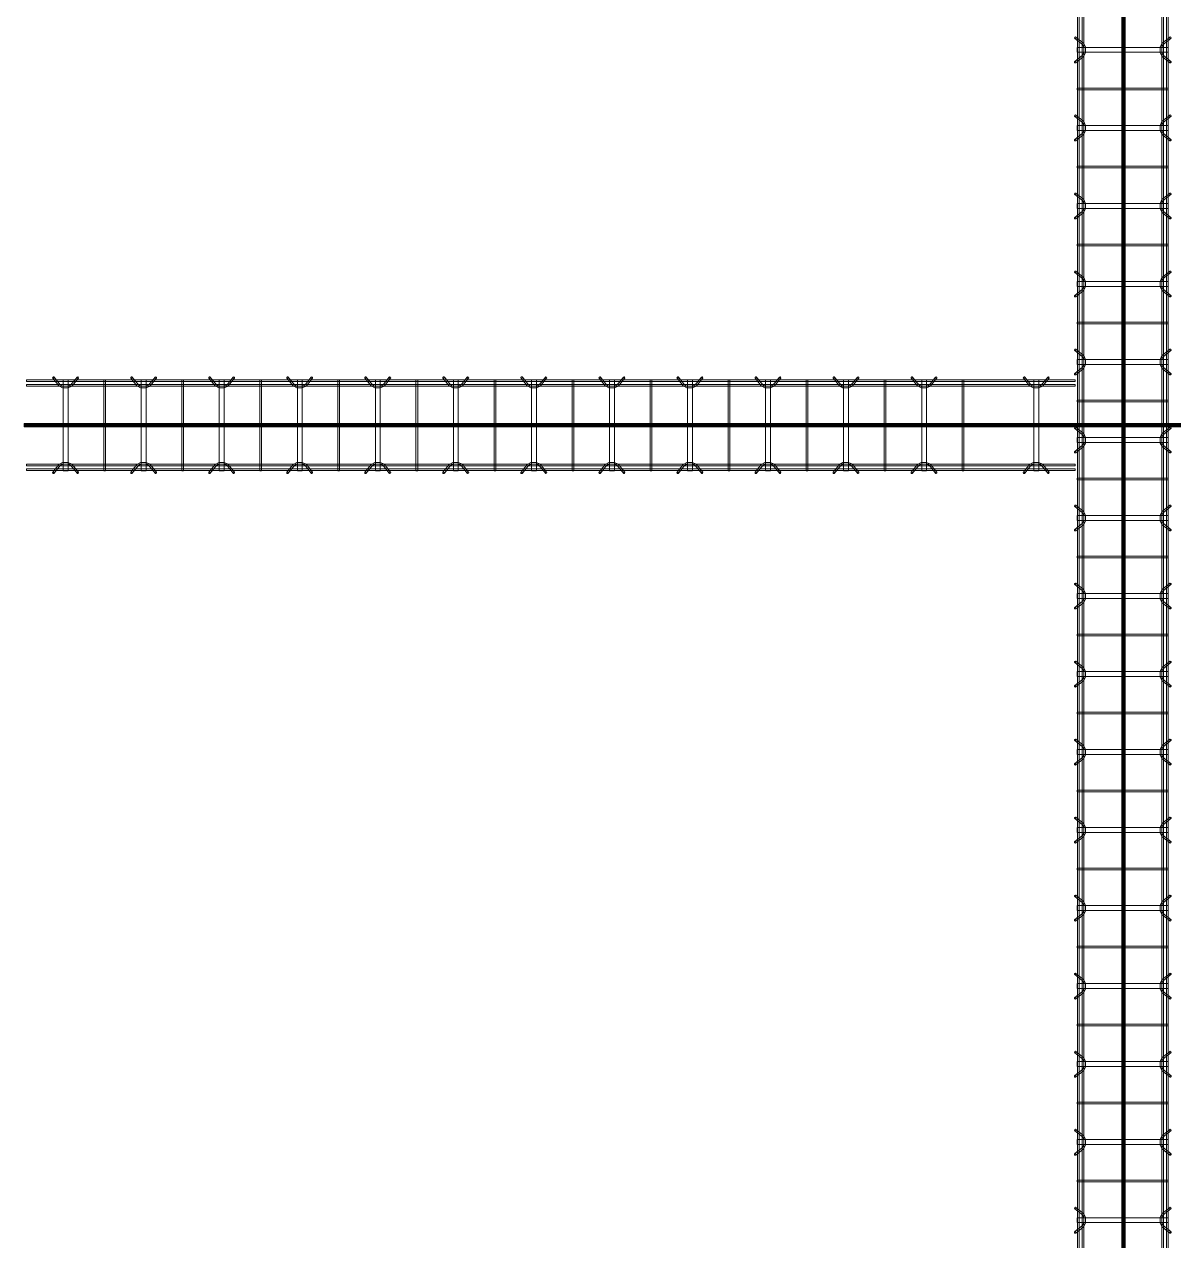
# Model space of a CAD drawing. Header units: inches. Extents: x -19229 to -222, y -6301 to 12387.
# Drawn here: x -3819.3 to -3642.6, y 10888.4 to 11075.4 of the extents above; entities that cross this region are included whole.
import ezdxf

# ---------------------------------------------------------------- set-up
doc = ezdxf.new("R2010")
doc.units = ezdxf.units.IN
doc.header["$MEASUREMENT"] = 0
doc.layers.add('A-GENM', color=13, linetype='Continuous', lineweight=9)
doc.layers.add('S-BEAM', color=12, linetype='Continuous', lineweight=9)

# ---------------------------------------------------------------- blocks, each defined once
blk = doc.blocks.new('Dowel bar assembly - Dowel bar assembly-671091-SLAB ON GROUND JOINTS')
at = {"layer": 'S-BEAM'}
for p, q in [((1524, 1.98), (0, 1.98)), ((988.02, 2.23), (988.97, 1.03)), ((989.18, 1.19), (988.23, 2.39)), ((989.62, 1.99), (989.62, -12.01)), ((990.38, 1.99), (989.62, 1.99)), ((989.62, 1.99), (990.38, 1.99)), ((990.38, -12.01), (990.38, 1.99)), ((991.76, 2.39), (990.81, 1.19)), ((991.01, 1.03), (991.96, 2.23)), ((995.87, 1.99), (995.87, -12.01)), ((996.13, 1.99), (995.87, 1.99)), ((995.87, 1.99), (996.13, 1.99)), ((996.13, -12.01), (996.13, 1.99)), ((1000.02, 2.23), (1000.97, 1.03)), ((1001.18, 1.19), (1000.23, 2.39)), ((1001.62, 1.99), (1001.62, -12.01)), ((1002.38, 1.99), (1001.62, 1.99)), ((1001.62, 1.99), (1002.38, 1.99)), ((1002.38, -12.01), (1002.38, 1.99)), ((1003.76, 2.39), (1002.81, 1.19)), ((1003.01, 1.03), (1003.96, 2.23)), ((1007.87, 1.99), (1007.87, -12.01)), ((1008.13, 1.99), (1007.87, 1.99)), ((1007.87, 1.99), (1008.13, 1.99)), ((1008.13, -12.01), (1008.13, 1.99)), ((1012.02, 2.23), (1012.97, 1.03)), ((1013.18, 1.19), (1012.23, 2.39)), ((1013.62, 1.99), (1013.62, -12.01)), ((1014.38, 1.99), (1013.62, 1.99)), ((1013.62, 1.99), (1014.38, 1.99)), ((1014.38, -12.01), (1014.38, 1.99)), ((1015.76, 2.39), (1014.81, 1.19)), ((1015.01, 1.03), (1015.96, 2.23)), ((1019.87, 1.99), (1019.87, -12.01)), ((1020.13, 1.99), (1019.87, 1.99)), ((1019.87, 1.99), (1020.13, 1.99)), ((1020.13, -12.01), (1020.13, 1.99)), ((1024.02, 2.23), (1024.97, 1.03)), ((1025.18, 1.19), (1024.23, 2.39)), ((1025.62, 1.99), (1025.62, -12.01)), ((1026.38, 1.99), (1025.62, 1.99)), ((1025.62, 1.99), (1026.38, 1.99)), ((1026.38, -12.01), (1026.38, 1.99)), ((1027.76, 2.39), (1026.81, 1.19)), ((1027.01, 1.03), (1027.96, 2.23)), ((1031.87, 1.99), (1031.87, -12.01)), ((1032.13, 1.99), (1031.87, 1.99)), ((1031.87, 1.99), (1032.13, 1.99)), ((1032.13, -12.01), (1032.13, 1.99)), ((1036.02, 2.23), (1036.97, 1.03)), ((1037.18, 1.19), (1036.23, 2.39)), ((1037.62, 1.99), (1037.62, -12.01)), ((1038.38, 1.99), (1037.62, 1.99)), ((1037.62, 1.99), (1038.38, 1.99)), ((1038.38, -12.01), (1038.38, 1.99)), ((1039.76, 2.39), (1038.81, 1.19)), ((1039.01, 1.03), (1039.96, 2.23)), ((1043.87, 1.99), (1043.87, -12.01)), ((1044.13, 1.99), (1043.87, 1.99)), ((1043.87, 1.99), (1044.13, 1.99)), ((1044.13, -12.01), (1044.13, 1.99)), ((1048.02, 2.23), (1048.97, 1.03)), ((1049.18, 1.19), (1048.23, 2.39)), ((1049.62, 1.99), (1049.62, -12.01)), ((1050.38, 1.99), (1049.62, 1.99)), ((1049.62, 1.99), (1050.38, 1.99)), ((1050.38, -12.01), (1050.38, 1.99)), ((1051.76, 2.39), (1050.81, 1.19)), ((1051.01, 1.03), (1051.96, 2.23)), ((1055.87, 1.99), (1055.87, -12.01)), ((1056.13, 1.99), (1055.87, 1.99)), ((1055.87, 1.99), (1056.13, 1.99)), ((1056.13, -12.01), (1056.13, 1.99)), ((1060.02, 2.23), (1060.97, 1.03)), ((1061.18, 1.19), (1060.23, 2.39)), ((1061.62, 1.99), (1061.62, -12.01)), ((1062.38, 1.99), (1061.62, 1.99)), ((1061.62, 1.99), (1062.38, 1.99)), ((1062.38, -12.01), (1062.38, 1.99)), ((1063.76, 2.39), (1062.81, 1.19)), ((1063.01, 1.03), (1063.96, 2.23)), ((1067.87, 1.99), (1067.87, -12.01)), ((1068.13, 1.99), (1067.87, 1.99)), ((1067.87, 1.99), (1068.13, 1.99)), ((1068.13, -12.01), (1068.13, 1.99)), ((1072.02, 2.23), (1072.97, 1.03)), ((1073.18, 1.19), (1072.23, 2.39)), ((1073.62, 1.99), (1073.62, -12.01)), ((1074.38, 1.99), (1073.62, 1.99)), ((1073.62, 1.99), (1074.38, 1.99)), ((1074.38, -12.01), (1074.38, 1.99)), ((1075.76, 2.39), (1074.81, 1.19)), ((1075.01, 1.03), (1075.96, 2.23)), ((1079.87, 1.99), (1079.87, -12.01)), ((1080.13, 1.99), (1079.87, 1.99)), ((1079.87, 1.99), (1080.13, 1.99)), ((1080.13, -12.01), (1080.13, 1.99)), ((1084.02, 2.23), (1084.97, 1.03)), ((1085.18, 1.19), (1084.23, 2.39)), ((1085.62, 1.99), (1085.62, -12.01)), ((1086.38, 1.99), (1085.62, 1.99)), ((1085.62, 1.99), (1086.38, 1.99)), ((1086.38, -12.01), (1086.38, 1.99)), ((1087.76, 2.39), (1086.81, 1.19)), ((1087.01, 1.03), (1087.96, 2.23)), ((1091.87, 1.99), (1091.87, -12.01)), ((1092.13, 1.99), (1091.87, 1.99)), ((1091.87, 1.99), (1092.13, 1.99)), ((1092.13, -12.01), (1092.13, 1.99)), ((1096.02, 2.23), (1096.97, 1.03)), ((1097.18, 1.19), (1096.23, 2.39)), ((1097.62, 1.99), (1097.62, -12.01)), ((1098.38, 1.99), (1097.62, 1.99)), ((1097.62, 1.99), (1098.38, 1.99)), ((1098.38, -12.01), (1098.38, 1.99)), ((1099.76, 2.39), (1098.81, 1.19)), ((1099.01, 1.03), (1099.96, 2.23)), ((1103.87, 1.99), (1103.87, -12.01)), ((1104.13, 1.99), (1103.87, 1.99)), ((1103.87, 1.99), (1104.13, 1.99)), ((1104.13, -12.01), (1104.13, 1.99)), ((1108.02, 2.23), (1108.97, 1.03)), ((1109.18, 1.19), (1108.23, 2.39)), ((1109.62, 1.99), (1109.62, -12.01)), ((1110.38, 1.99), (1109.62, 1.99)), ((1109.62, 1.99), (1110.38, 1.99)), ((1110.38, -12.01), (1110.38, 1.99)), ((1111.76, 2.39), (1110.81, 1.19)), ((1111.01, 1.03), (1111.96, 2.23)), ((1115.87, 1.99), (1115.87, -12.01)), ((1116.13, 1.99), (1115.87, 1.99)), ((1115.87, 1.99), (1116.13, 1.99)), ((1116.13, -12.01), (1116.13, 1.99)), ((1120.02, 2.23), (1120.97, 1.03)), ((1121.18, 1.19), (1120.23, 2.39)), ((1121.62, 1.99), (1121.62, -12.01)), ((1122.38, 1.99), (1121.62, 1.99)), ((1121.62, 1.99), (1122.38, 1.99)), ((1122.38, -12.01), (1122.38, 1.99)), ((1123.76, 2.39), (1122.81, 1.19)), ((1123.01, 1.03), (1123.96, 2.23)), ((1127.87, 1.99), (1127.87, -12.01)), ((1128.13, 1.99), (1127.87, 1.99)), ((1127.87, 1.99), (1128.13, 1.99)), ((1128.13, -12.01), (1128.13, 1.99)), ((1132.02, 2.23), (1132.97, 1.03)), ((1133.18, 1.19), (1132.23, 2.39)), ((1133.62, 1.99), (1133.62, -12.01)), ((1134.38, 1.99), (1133.62, 1.99)), ((1133.62, 1.99), (1134.38, 1.99)), ((1134.38, -12.01), (1134.38, 1.99)), ((1135.76, 2.39), (1134.81, 1.19)), ((1135.01, 1.03), (1135.96, 2.23)), ((1139.87, 1.99), (1139.87, -12.01)), ((1140.13, 1.99), (1139.87, 1.99)), ((1139.87, 1.99), (1140.13, 1.99)), ((1140.13, -12.01), (1140.13, 1.99)), ((1144.02, 2.23), (1144.97, 1.03)), ((1145.18, 1.19), (1144.23, 2.39)), ((1145.62, 1.99), (1145.62, -12.01)), ((1146.38, 1.99), (1145.62, 1.99)), ((1145.62, 1.99), (1146.38, 1.99)), ((1146.38, -12.01), (1146.38, 1.99)), ((1147.76, 2.39), (1146.81, 1.19)), ((1147.01, 1.03), (1147.96, 2.23)), ((1151.87, 1.99), (1151.87, -12.01)), ((1152.13, 1.99), (1151.87, 1.99)), ((1151.87, 1.99), (1152.13, 1.99)), ((1152.13, -12.01), (1152.13, 1.99)), ((1156.02, 2.23), (1156.97, 1.03)), ((1157.18, 1.19), (1156.23, 2.39)), ((1157.62, 1.99), (1157.62, -12.01)), ((1158.38, 1.99), (1157.62, 1.99)), ((1157.62, 1.99), (1158.38, 1.99)), ((1158.38, -12.01), (1158.38, 1.99)), ((1159.76, 2.39), (1158.81, 1.19)), ((1159.01, 1.03), (1159.96, 2.23)), ((1163.87, 1.99), (1163.87, -12.01)), ((1164.13, 1.99), (1163.87, 1.99)), ((1163.87, 1.99), (1164.13, 1.99)), ((1164.13, -12.01), (1164.13, 1.99)), ((1168.02, 2.23), (1168.97, 1.03)), ((1169.18, 1.19), (1168.23, 2.39)), ((1169.62, 1.99), (1169.62, -12.01)), ((1170.38, 1.99), (1169.62, 1.99)), ((1169.62, 1.99), (1170.38, 1.99)), ((1170.38, -12.01), (1170.38, 1.99)), ((1171.76, 2.39), (1170.81, 1.19)), ((1171.01, 1.03), (1171.96, 2.23)), ((0, 1.72), (1524, 1.72)), ((1524, 1.25), (0, 1.25)), ((0, 0.99), (1524, 0.99)), ((1524, -11.01), (0, -11.01)), ((988.97, -11.05), (988.02, -12.25)), ((988.23, -12.41), (989.18, -11.21)), ((990.81, -11.21), (991.76, -12.41)), ((991.96, -12.25), (991.01, -11.05)), ((1000.97, -11.05), (1000.02, -12.25)), ((1000.23, -12.41), (1001.18, -11.21)), ((1002.81, -11.21), (1003.76, -12.41)), ((1003.96, -12.25), (1003.01, -11.05)), ((1012.97, -11.05), (1012.02, -12.25)), ((1012.23, -12.41), (1013.18, -11.21)), ((1014.81, -11.21), (1015.76, -12.41)), ((1015.96, -12.25), (1015.01, -11.05)), ((1024.97, -11.05), (1024.02, -12.25)), ((1024.23, -12.41), (1025.18, -11.21)), ((1026.81, -11.21), (1027.76, -12.41)), ((1027.96, -12.25), (1027.01, -11.05)), ((1036.97, -11.05), (1036.02, -12.25)), ((1036.23, -12.41), (1037.18, -11.21)), ((1038.81, -11.21), (1039.76, -12.41)), ((1039.96, -12.25), (1039.01, -11.05)), ((1048.97, -11.05), (1048.02, -12.25)), ((1048.23, -12.41), (1049.18, -11.21)), ((1050.81, -11.21), (1051.76, -12.41)), ((1051.96, -12.25), (1051.01, -11.05)), ((1060.97, -11.05), (1060.02, -12.25)), ((1060.23, -12.41), (1061.18, -11.21)), ((1062.81, -11.21), (1063.76, -12.41)), ((1063.96, -12.25), (1063.01, -11.05)), ((1072.97, -11.05), (1072.02, -12.25)), ((1072.23, -12.41), (1073.18, -11.21)), ((1074.81, -11.21), (1075.76, -12.41)), ((1075.96, -12.25), (1075.01, -11.05)), ((1084.97, -11.05), (1084.02, -12.25)), ((1084.23, -12.41), (1085.18, -11.21)), ((1086.81, -11.21), (1087.76, -12.41)), ((1087.96, -12.25), (1087.01, -11.05)), ((1096.97, -11.05), (1096.02, -12.25)), ((1096.23, -12.41), (1097.18, -11.21)), ((1098.81, -11.21), (1099.76, -12.41)), ((1099.96, -12.25), (1099.01, -11.05)), ((1108.97, -11.05), (1108.02, -12.25)), ((1108.23, -12.41), (1109.18, -11.21)), ((1110.81, -11.21), (1111.76, -12.41)), ((1111.96, -12.25), (1111.01, -11.05)), ((1120.97, -11.05), (1120.02, -12.25)), ((1120.23, -12.41), (1121.18, -11.21)), ((1122.81, -11.21), (1123.76, -12.41)), ((1123.96, -12.25), (1123.01, -11.05)), ((1132.97, -11.05), (1132.02, -12.25)), ((1132.23, -12.41), (1133.18, -11.21)), ((1134.81, -11.21), (1135.76, -12.41)), ((1135.96, -12.25), (1135.01, -11.05)), ((1144.97, -11.05), (1144.02, -12.25)), ((1144.23, -12.41), (1145.18, -11.21)), ((1146.81, -11.21), (1147.76, -12.41)), ((1147.96, -12.25), (1147.01, -11.05)), ((1156.97, -11.05), (1156.02, -12.25)), ((1156.23, -12.41), (1157.18, -11.21)), ((1158.81, -11.21), (1159.76, -12.41)), ((1159.96, -12.25), (1159.01, -11.05)), ((1168.97, -11.05), (1168.02, -12.25)), ((1168.23, -12.41), (1169.18, -11.21)), ((1170.81, -11.21), (1171.76, -12.41)), ((1171.96, -12.25), (1171.01, -11.05)), ((0, -11.27), (1524, -11.27)), ((1524, -11.74), (0, -11.74)), ((0, -12), (1524, -12)), ((990.38, -12.01), (989.62, -12.01)), ((989.62, -12.01), (990.38, -12.01)), ((996.13, -12.01), (995.87, -12.01)), ((995.87, -12.01), (996.13, -12.01)), ((1002.38, -12.01), (1001.62, -12.01)), ((1001.62, -12.01), (1002.38, -12.01)), ((1008.13, -12.01), (1007.87, -12.01)), ((1007.87, -12.01), (1008.13, -12.01)), ((1014.38, -12.01), (1013.62, -12.01)), ((1013.62, -12.01), (1014.38, -12.01)), ((1020.13, -12.01), (1019.87, -12.01)), ((1019.87, -12.01), (1020.13, -12.01)), ((1026.38, -12.01), (1025.62, -12.01)), ((1025.62, -12.01), (1026.38, -12.01)), ((1032.13, -12.01), (1031.87, -12.01)), ((1031.87, -12.01), (1032.13, -12.01)), ((1038.38, -12.01), (1037.62, -12.01)), ((1037.62, -12.01), (1038.38, -12.01)), ((1044.13, -12.01), (1043.87, -12.01)), ((1043.87, -12.01), (1044.13, -12.01)), ((1050.38, -12.01), (1049.62, -12.01)), ((1049.62, -12.01), (1050.38, -12.01)), ((1056.13, -12.01), (1055.87, -12.01)), ((1055.87, -12.01), (1056.13, -12.01)), ((1062.38, -12.01), (1061.62, -12.01)), ((1061.62, -12.01), (1062.38, -12.01)), ((1068.13, -12.01), (1067.87, -12.01)), ((1067.87, -12.01), (1068.13, -12.01)), ((1074.38, -12.01), (1073.62, -12.01)), ((1073.62, -12.01), (1074.38, -12.01)), ((1080.13, -12.01), (1079.87, -12.01)), ((1079.87, -12.01), (1080.13, -12.01)), ((1086.38, -12.01), (1085.62, -12.01)), ((1085.62, -12.01), (1086.38, -12.01)), ((1092.13, -12.01), (1091.87, -12.01)), ((1091.87, -12.01), (1092.13, -12.01)), ((1098.38, -12.01), (1097.62, -12.01)), ((1097.62, -12.01), (1098.38, -12.01)), ((1104.13, -12.01), (1103.87, -12.01)), ((1103.87, -12.01), (1104.13, -12.01)), ((1110.38, -12.01), (1109.62, -12.01)), ((1109.62, -12.01), (1110.38, -12.01)), ((1116.13, -12.01), (1115.87, -12.01)), ((1115.87, -12.01), (1116.13, -12.01)), ((1122.38, -12.01), (1121.62, -12.01)), ((1121.62, -12.01), (1122.38, -12.01)), ((1128.13, -12.01), (1127.87, -12.01)), ((1127.87, -12.01), (1128.13, -12.01)), ((1134.38, -12.01), (1133.62, -12.01)), ((1133.62, -12.01), (1134.38, -12.01)), ((1140.13, -12.01), (1139.87, -12.01)), ((1139.87, -12.01), (1140.13, -12.01)), ((1146.38, -12.01), (1145.62, -12.01)), ((1145.62, -12.01), (1146.38, -12.01)), ((1152.13, -12.01), (1151.87, -12.01)), ((1151.87, -12.01), (1152.13, -12.01)), ((1158.38, -12.01), (1157.62, -12.01)), ((1157.62, -12.01), (1158.38, -12.01)), ((1164.13, -12.01), (1163.87, -12.01)), ((1163.87, -12.01), (1164.13, -12.01)), ((1170.38, -12.01), (1169.62, -12.01)), ((1169.62, -12.01), (1170.38, -12.01))]:
    blk.add_line(p, q, dxfattribs=at)
at = {"layer": 'S-BEAM', "flags": 128}
for points in [[(988.97, 1.03), (989.53, 0.73), (990.39, 0.72), (990.97, 0.99), (991.01, 1.03)], [(989.18, 1.19), (989.62, 0.97), (990.38, 0.98), (990.81, 1.19)], [(1000.97, 1.03), (1001.53, 0.73), (1002.39, 0.72), (1002.97, 0.99), (1003.01, 1.03)], [(1001.18, 1.19), (1001.62, 0.97), (1002.38, 0.98), (1002.81, 1.19)], [(1012.97, 1.03), (1013.53, 0.73), (1014.39, 0.72), (1014.97, 0.99), (1015.01, 1.03)], [(1013.18, 1.19), (1013.62, 0.97), (1014.38, 0.98), (1014.81, 1.19)], [(1024.97, 1.03), (1025.53, 0.73), (1026.39, 0.72), (1026.97, 0.99), (1027.01, 1.03)], [(1025.18, 1.19), (1025.62, 0.97), (1026.38, 0.98), (1026.81, 1.19)], [(1036.97, 1.03), (1037.53, 0.73), (1038.39, 0.72), (1038.97, 0.99), (1039.01, 1.03)], [(1037.18, 1.19), (1037.62, 0.97), (1038.38, 0.98), (1038.81, 1.19)], [(1048.97, 1.03), (1049.53, 0.73), (1050.39, 0.72), (1050.97, 0.99), (1051.01, 1.03)], [(1049.18, 1.19), (1049.62, 0.97), (1050.38, 0.98), (1050.81, 1.19)], [(1060.97, 1.03), (1061.53, 0.73), (1062.39, 0.72), (1062.97, 0.99), (1063.01, 1.03)], [(1061.18, 1.19), (1061.62, 0.97), (1062.38, 0.98), (1062.81, 1.19)], [(1072.97, 1.03), (1073.53, 0.73), (1074.39, 0.72), (1074.97, 0.99), (1075.01, 1.03)], [(1073.18, 1.19), (1073.62, 0.97), (1074.38, 0.98), (1074.81, 1.19)], [(1084.97, 1.03), (1085.53, 0.73), (1086.39, 0.72), (1086.97, 0.99), (1087.01, 1.03)], [(1085.18, 1.19), (1085.62, 0.97), (1086.38, 0.98), (1086.81, 1.19)], [(1096.97, 1.03), (1097.53, 0.73), (1098.39, 0.72), (1098.97, 0.99), (1099.01, 1.03)], [(1097.18, 1.19), (1097.62, 0.97), (1098.38, 0.98), (1098.81, 1.19)], [(1108.97, 1.03), (1109.53, 0.73), (1110.39, 0.72), (1110.97, 0.99), (1111.01, 1.03)], [(1109.18, 1.19), (1109.62, 0.97), (1110.38, 0.98), (1110.81, 1.19)], [(1120.97, 1.03), (1121.53, 0.73), (1122.39, 0.72), (1122.97, 0.99), (1123.01, 1.03)], [(1121.18, 1.19), (1121.62, 0.97), (1122.38, 0.98), (1122.81, 1.19)], [(1132.97, 1.03), (1133.53, 0.73), (1134.39, 0.72), (1134.97, 0.99), (1135.01, 1.03)], [(1133.18, 1.19), (1133.62, 0.97), (1134.38, 0.98), (1134.81, 1.19)], [(1144.97, 1.03), (1145.53, 0.73), (1146.39, 0.72), (1146.97, 0.99), (1147.01, 1.03)], [(1145.18, 1.19), (1145.62, 0.97), (1146.38, 0.98), (1146.81, 1.19)], [(1156.97, 1.03), (1157.53, 0.73), (1158.39, 0.72), (1158.97, 0.99), (1159.01, 1.03)], [(1157.18, 1.19), (1157.62, 0.97), (1158.38, 0.98), (1158.81, 1.19)], [(1168.97, 1.03), (1169.53, 0.73), (1170.39, 0.72), (1170.97, 0.99), (1171.01, 1.03)], [(1169.18, 1.19), (1169.62, 0.97), (1170.38, 0.98), (1170.81, 1.19)], [(988.97, -11.05), (989.53, -10.75), (990.39, -10.74), (990.97, -11.01), (991.01, -11.05)], [(989.18, -11.21), (989.62, -10.99), (990.38, -11), (990.81, -11.21)], [(1000.97, -11.05), (1001.53, -10.75), (1002.39, -10.74), (1002.97, -11.01), (1003.01, -11.05)], [(1001.18, -11.21), (1001.62, -10.99), (1002.38, -11), (1002.81, -11.21)], [(1012.97, -11.05), (1013.53, -10.75), (1014.39, -10.74), (1014.97, -11.01), (1015.01, -11.05)], [(1013.18, -11.21), (1013.62, -10.99), (1014.38, -11), (1014.81, -11.21)], [(1024.97, -11.05), (1025.53, -10.75), (1026.39, -10.74), (1026.97, -11.01), (1027.01, -11.05)], [(1025.18, -11.21), (1025.62, -10.99), (1026.38, -11), (1026.81, -11.21)], [(1036.97, -11.05), (1037.53, -10.75), (1038.39, -10.74), (1038.97, -11.01), (1039.01, -11.05)], [(1037.18, -11.21), (1037.62, -10.99), (1038.38, -11), (1038.81, -11.21)], [(1048.97, -11.05), (1049.53, -10.75), (1050.39, -10.74), (1050.97, -11.01), (1051.01, -11.05)], [(1049.18, -11.21), (1049.62, -10.99), (1050.38, -11), (1050.81, -11.21)], [(1060.97, -11.05), (1061.53, -10.75), (1062.39, -10.74), (1062.97, -11.01), (1063.01, -11.05)], [(1061.18, -11.21), (1061.62, -10.99), (1062.38, -11), (1062.81, -11.21)], [(1072.97, -11.05), (1073.53, -10.75), (1074.39, -10.74), (1074.97, -11.01), (1075.01, -11.05)], [(1073.18, -11.21), (1073.62, -10.99), (1074.38, -11), (1074.81, -11.21)], [(1084.97, -11.05), (1085.53, -10.75), (1086.39, -10.74), (1086.97, -11.01), (1087.01, -11.05)], [(1085.18, -11.21), (1085.62, -10.99), (1086.38, -11), (1086.81, -11.21)], [(1096.97, -11.05), (1097.53, -10.75), (1098.39, -10.74), (1098.97, -11.01), (1099.01, -11.05)], [(1097.18, -11.21), (1097.62, -10.99), (1098.38, -11), (1098.81, -11.21)], [(1108.97, -11.05), (1109.53, -10.75), (1110.39, -10.74), (1110.97, -11.01), (1111.01, -11.05)], [(1109.18, -11.21), (1109.62, -10.99), (1110.38, -11), (1110.81, -11.21)], [(1120.97, -11.05), (1121.53, -10.75), (1122.39, -10.74), (1122.97, -11.01), (1123.01, -11.05)], [(1121.18, -11.21), (1121.62, -10.99), (1122.38, -11), (1122.81, -11.21)], [(1132.97, -11.05), (1133.53, -10.75), (1134.39, -10.74), (1134.97, -11.01), (1135.01, -11.05)], [(1133.18, -11.21), (1133.62, -10.99), (1134.38, -11), (1134.81, -11.21)], [(1144.97, -11.05), (1145.53, -10.75), (1146.39, -10.74), (1146.97, -11.01), (1147.01, -11.05)], [(1145.18, -11.21), (1145.62, -10.99), (1146.38, -11), (1146.81, -11.21)], [(1156.97, -11.05), (1157.53, -10.75), (1158.39, -10.74), (1158.97, -11.01), (1159.01, -11.05)], [(1157.18, -11.21), (1157.62, -10.99), (1158.38, -11), (1158.81, -11.21)], [(1168.97, -11.05), (1169.53, -10.75), (1170.39, -10.74), (1170.97, -11.01), (1171.01, -11.05)], [(1169.18, -11.21), (1169.62, -10.99), (1170.38, -11), (1170.81, -11.21)]]:
    blk.add_lwpolyline(points, dxfattribs=at)
at = {"layer": 'S-BEAM'}
for centre, major_axis, start_param, end_param in [((988.12, 2.31), (0.101, 0.08), 5.709265, 8.850858), ((988.12, 2.31), (0.101, 0.08), 2.567673, 5.709265), ((991.86, 2.31), (-0.101, 0.08), 3.715513, 6.857105), ((991.86, 2.31), (-0.101, 0.08), 0.57392, 3.715513), ((1000.12, 2.31), (0.101, 0.08), 5.709265, 8.850858), ((1000.12, 2.31), (0.101, 0.08), 2.567673, 5.709265), ((1003.86, 2.31), (-0.101, 0.08), 3.715513, 6.857105), ((1003.86, 2.31), (-0.101, 0.08), 0.57392, 3.715513), ((1012.12, 2.31), (0.101, 0.08), 5.709265, 8.850858), ((1012.12, 2.31), (0.101, 0.08), 2.567673, 5.709265), ((1015.86, 2.31), (-0.101, 0.08), 3.715513, 6.857105), ((1015.86, 2.31), (-0.101, 0.08), 0.57392, 3.715513), ((1024.12, 2.31), (0.101, 0.08), 5.709265, 8.850858), ((1024.12, 2.31), (0.101, 0.08), 2.567673, 5.709265), ((1027.86, 2.31), (-0.101, 0.08), 3.715513, 6.857105), ((1027.86, 2.31), (-0.101, 0.08), 0.57392, 3.715513), ((1036.12, 2.31), (0.101, 0.08), 5.709265, 8.850858), ((1036.12, 2.31), (0.101, 0.08), 2.567673, 5.709265), ((1039.86, 2.31), (-0.101, 0.08), 3.715513, 6.857105), ((1039.86, 2.31), (-0.101, 0.08), 0.57392, 3.715513), ((1048.12, 2.31), (0.101, 0.08), 5.709265, 8.850858), ((1048.12, 2.31), (0.101, 0.08), 2.567673, 5.709265), ((1051.86, 2.31), (-0.101, 0.08), 3.715513, 6.857105), ((1051.86, 2.31), (-0.101, 0.08), 0.57392, 3.715513), ((1060.12, 2.31), (0.101, 0.08), 5.709265, 8.850858), ((1060.12, 2.31), (0.101, 0.08), 2.567673, 5.709265), ((1063.86, 2.31), (-0.101, 0.08), 3.715513, 6.857105), ((1063.86, 2.31), (-0.101, 0.08), 0.57392, 3.715513), ((1072.12, 2.31), (0.101, 0.08), 5.709265, 8.850858), ((1072.12, 2.31), (0.101, 0.08), 2.567673, 5.709265), ((1075.86, 2.31), (-0.101, 0.08), 3.715513, 6.857105), ((1075.86, 2.31), (-0.101, 0.08), 0.57392, 3.715513), ((1084.12, 2.31), (0.101, 0.08), 5.709265, 8.850858), ((1084.12, 2.31), (0.101, 0.08), 2.567673, 5.709265), ((1087.86, 2.31), (-0.101, 0.08), 3.715513, 6.857105), ((1087.86, 2.31), (-0.101, 0.08), 0.57392, 3.715513), ((1096.12, 2.31), (0.101, 0.08), 5.709265, 8.850858), ((1096.12, 2.31), (0.101, 0.08), 2.567673, 5.709265), ((1099.86, 2.31), (-0.101, 0.08), 3.715513, 6.857105), ((1099.86, 2.31), (-0.101, 0.08), 0.57392, 3.715513), ((1108.12, 2.31), (0.101, 0.08), 5.709265, 8.850858), ((1108.12, 2.31), (0.101, 0.08), 2.567673, 5.709265), ((1111.86, 2.31), (-0.101, 0.08), 3.715513, 6.857105), ((1111.86, 2.31), (-0.101, 0.08), 0.57392, 3.715513), ((1120.12, 2.31), (0.101, 0.08), 5.709265, 8.850858), ((1120.12, 2.31), (0.101, 0.08), 2.567673, 5.709265), ((1123.86, 2.31), (-0.101, 0.08), 3.715513, 6.857105), ((1123.86, 2.31), (-0.101, 0.08), 0.57392, 3.715513), ((1132.12, 2.31), (0.101, 0.08), 5.709265, 8.850858), ((1132.12, 2.31), (0.101, 0.08), 2.567673, 5.709265), ((1135.86, 2.31), (-0.101, 0.08), 3.715513, 6.857105), ((1135.86, 2.31), (-0.101, 0.08), 0.57392, 3.715513), ((1144.12, 2.31), (0.101, 0.08), 5.709265, 8.850858), ((1144.12, 2.31), (0.101, 0.08), 2.567673, 5.709265), ((1147.86, 2.31), (-0.101, 0.08), 3.715513, 6.857105), ((1147.86, 2.31), (-0.101, 0.08), 0.57392, 3.715513), ((1156.12, 2.31), (0.101, 0.08), 5.709265, 8.850858), ((1156.12, 2.31), (0.101, 0.08), 2.567673, 5.709265), ((1159.86, 2.31), (-0.101, 0.08), 3.715513, 6.857105), ((1159.86, 2.31), (-0.101, 0.08), 0.57392, 3.715513), ((1168.12, 2.31), (0.101, 0.08), 5.709265, 8.850858), ((1168.12, 2.31), (0.101, 0.08), 2.567673, 5.709265), ((1171.86, 2.31), (-0.101, 0.08), 3.715513, 6.857105), ((1171.86, 2.31), (-0.101, 0.08), 0.57392, 3.715513), ((988.12, -12.33), (-0.101, 0.08), 3.715513, 6.857105), ((988.12, -12.33), (-0.101, 0.08), 0.57392, 3.715513), ((991.86, -12.33), (0.101, 0.08), 5.709265, 8.850858), ((991.86, -12.33), (0.101, 0.08), 2.567673, 5.709265), ((1000.12, -12.33), (-0.101, 0.08), 3.715513, 6.857105), ((1000.12, -12.33), (-0.101, 0.08), 0.57392, 3.715513), ((1003.86, -12.33), (0.101, 0.08), 5.709265, 8.850858), ((1003.86, -12.33), (0.101, 0.08), 2.567673, 5.709265), ((1012.12, -12.33), (-0.101, 0.08), 3.715513, 6.857105), ((1012.12, -12.33), (-0.101, 0.08), 0.57392, 3.715513), ((1015.86, -12.33), (0.101, 0.08), 5.709265, 8.850858), ((1015.86, -12.33), (0.101, 0.08), 2.567673, 5.709265), ((1024.12, -12.33), (-0.101, 0.08), 3.715513, 6.857105), ((1024.12, -12.33), (-0.101, 0.08), 0.57392, 3.715513), ((1027.86, -12.33), (0.101, 0.08), 5.709265, 8.850858), ((1027.86, -12.33), (0.101, 0.08), 2.567673, 5.709265), ((1036.12, -12.33), (-0.101, 0.08), 3.715513, 6.857105), ((1036.12, -12.33), (-0.101, 0.08), 0.57392, 3.715513), ((1039.86, -12.33), (0.101, 0.08), 5.709265, 8.850858), ((1039.86, -12.33), (0.101, 0.08), 2.567673, 5.709265), ((1048.12, -12.33), (-0.101, 0.08), 3.715513, 6.857105), ((1048.12, -12.33), (-0.101, 0.08), 0.57392, 3.715513), ((1051.86, -12.33), (0.101, 0.08), 5.709265, 8.850858), ((1051.86, -12.33), (0.101, 0.08), 2.567673, 5.709265), ((1060.12, -12.33), (-0.101, 0.08), 3.715513, 6.857105), ((1060.12, -12.33), (-0.101, 0.08), 0.57392, 3.715513), ((1063.86, -12.33), (0.101, 0.08), 5.709265, 8.850858), ((1063.86, -12.33), (0.101, 0.08), 2.567673, 5.709265), ((1072.12, -12.33), (-0.101, 0.08), 3.715513, 6.857105), ((1072.12, -12.33), (-0.101, 0.08), 0.57392, 3.715513), ((1075.86, -12.33), (0.101, 0.08), 5.709265, 8.850858), ((1075.86, -12.33), (0.101, 0.08), 2.567673, 5.709265), ((1084.12, -12.33), (-0.101, 0.08), 3.715513, 6.857105), ((1084.12, -12.33), (-0.101, 0.08), 0.57392, 3.715513), ((1087.86, -12.33), (0.101, 0.08), 5.709265, 8.850858), ((1087.86, -12.33), (0.101, 0.08), 2.567673, 5.709265), ((1096.12, -12.33), (-0.101, 0.08), 3.715513, 6.857105), ((1096.12, -12.33), (-0.101, 0.08), 0.57392, 3.715513), ((1099.86, -12.33), (0.101, 0.08), 5.709265, 8.850858), ((1099.86, -12.33), (0.101, 0.08), 2.567673, 5.709265), ((1108.12, -12.33), (-0.101, 0.08), 3.715513, 6.857105), ((1108.12, -12.33), (-0.101, 0.08), 0.57392, 3.715513), ((1111.86, -12.33), (0.101, 0.08), 5.709265, 8.850858), ((1111.86, -12.33), (0.101, 0.08), 2.567673, 5.709265), ((1120.12, -12.33), (-0.101, 0.08), 3.715513, 6.857105), ((1120.12, -12.33), (-0.101, 0.08), 0.57392, 3.715513), ((1123.86, -12.33), (0.101, 0.08), 5.709265, 8.850858), ((1123.86, -12.33), (0.101, 0.08), 2.567673, 5.709265), ((1132.12, -12.33), (-0.101, 0.08), 3.715513, 6.857105), ((1132.12, -12.33), (-0.101, 0.08), 0.57392, 3.715513), ((1135.86, -12.33), (0.101, 0.08), 5.709265, 8.850858), ((1135.86, -12.33), (0.101, 0.08), 2.567673, 5.709265), ((1144.12, -12.33), (-0.101, 0.08), 3.715513, 6.857105), ((1144.12, -12.33), (-0.101, 0.08), 0.57392, 3.715513), ((1147.86, -12.33), (0.101, 0.08), 5.709265, 8.850858), ((1147.86, -12.33), (0.101, 0.08), 2.567673, 5.709265), ((1156.12, -12.33), (-0.101, 0.08), 3.715513, 6.857105), ((1156.12, -12.33), (-0.101, 0.08), 0.57392, 3.715513), ((1159.86, -12.33), (0.101, 0.08), 5.709265, 8.850858), ((1159.86, -12.33), (0.101, 0.08), 2.567673, 5.709265), ((1168.12, -12.33), (-0.101, 0.08), 3.715513, 6.857105), ((1168.12, -12.33), (-0.101, 0.08), 0.57392, 3.715513), ((1171.86, -12.33), (0.101, 0.08), 5.709265, 8.850858), ((1171.86, -12.33), (0.101, 0.08), 2.567673, 5.709265)]:
    blk.add_ellipse(centre, major_axis=major_axis, ratio=0.816528, start_param=start_param, end_param=end_param, dxfattribs=at)
blk = doc.blocks.new('Dowel bar assembly - Dowel bar assembly-673167-SLAB ON GROUND JOINTS')
at = {"layer": 'S-BEAM'}
for p, q in [((161.25, 1.98), (0, 1.98)), ((0, 1.98), (0, 1.72)), ((0, 1.72), (0, 1.98)), ((4.02, 2.23), (4.97, 1.03)), ((5.18, 1.19), (4.23, 2.39)), ((5.63, 1.99), (5.63, -12.01)), ((6.38, 1.99), (5.63, 1.99)), ((5.63, 1.99), (6.38, 1.99)), ((6.38, -12.01), (6.38, 1.99)), ((7.76, 2.39), (6.81, 1.19)), ((7.01, 1.03), (7.96, 2.23)), ((11.87, 1.99), (11.87, -12.01)), ((12.13, 1.99), (11.87, 1.99)), ((11.87, 1.99), (12.13, 1.99)), ((12.13, -12.01), (12.13, 1.99)), ((16.02, 2.23), (16.97, 1.03)), ((17.18, 1.19), (16.23, 2.39)), ((17.63, 1.99), (17.63, -12.01)), ((18.38, 1.99), (17.63, 1.99)), ((17.63, 1.99), (18.38, 1.99)), ((18.38, -12.01), (18.38, 1.99)), ((19.76, 2.39), (18.81, 1.19)), ((19.01, 1.03), (19.96, 2.23)), ((23.87, 1.99), (23.87, -12.01)), ((24.13, 1.99), (23.87, 1.99)), ((23.87, 1.99), (24.13, 1.99)), ((24.13, -12.01), (24.13, 1.99)), ((28.02, 2.23), (28.97, 1.03)), ((29.18, 1.19), (28.23, 2.39)), ((29.63, 1.99), (29.63, -12.01)), ((30.38, 1.99), (29.63, 1.99)), ((29.63, 1.99), (30.38, 1.99)), ((30.38, -12.01), (30.38, 1.99)), ((31.76, 2.39), (30.81, 1.19)), ((31.01, 1.03), (31.96, 2.23)), ((35.87, 1.99), (35.87, -12.01)), ((36.13, 1.99), (35.87, 1.99)), ((35.87, 1.99), (36.13, 1.99)), ((36.13, -12.01), (36.13, 1.99)), ((40.02, 2.23), (40.97, 1.03)), ((41.18, 1.19), (40.23, 2.39)), ((41.63, 1.99), (41.63, -12.01)), ((42.38, 1.99), (41.63, 1.99)), ((41.63, 1.99), (42.38, 1.99)), ((42.38, -12.01), (42.38, 1.99)), ((43.76, 2.39), (42.81, 1.19)), ((43.01, 1.03), (43.96, 2.23)), ((47.87, 1.99), (47.87, -12.01)), ((48.13, 1.99), (47.87, 1.99)), ((47.87, 1.99), (48.13, 1.99)), ((48.13, -12.01), (48.13, 1.99)), ((52.02, 2.23), (52.97, 1.03)), ((53.18, 1.19), (52.23, 2.39)), ((53.63, 1.99), (53.63, -12.01)), ((54.38, 1.99), (53.63, 1.99)), ((53.63, 1.99), (54.38, 1.99)), ((54.38, -12.01), (54.38, 1.99)), ((55.76, 2.39), (54.81, 1.19)), ((55.01, 1.03), (55.96, 2.23)), ((59.87, 1.99), (59.87, -12.01)), ((60.13, 1.99), (59.87, 1.99)), ((59.87, 1.99), (60.13, 1.99)), ((60.13, -12.01), (60.13, 1.99)), ((64.02, 2.23), (64.97, 1.03)), ((65.18, 1.19), (64.23, 2.39)), ((65.63, 1.99), (65.63, -12.01)), ((66.38, 1.99), (65.63, 1.99)), ((65.63, 1.99), (66.38, 1.99)), ((66.38, -12.01), (66.38, 1.99)), ((67.76, 2.39), (66.81, 1.19)), ((67.01, 1.03), (67.96, 2.23)), ((71.87, 1.99), (71.87, -12.01)), ((72.13, 1.99), (71.87, 1.99)), ((71.87, 1.99), (72.13, 1.99)), ((72.13, -12.01), (72.13, 1.99)), ((76.02, 2.23), (76.97, 1.03)), ((77.18, 1.19), (76.23, 2.39)), ((77.63, 1.99), (77.63, -12.01)), ((78.38, 1.99), (77.63, 1.99)), ((77.63, 1.99), (78.38, 1.99)), ((78.38, -12.01), (78.38, 1.99)), ((79.76, 2.39), (78.81, 1.19)), ((79.01, 1.03), (79.96, 2.23)), ((83.87, 1.99), (83.87, -12.01)), ((84.13, 1.99), (83.87, 1.99)), ((83.87, 1.99), (84.13, 1.99)), ((84.13, -12.01), (84.13, 1.99)), ((88.02, 2.23), (88.97, 1.03)), ((89.18, 1.19), (88.23, 2.39)), ((89.63, 1.99), (89.63, -12.01)), ((90.38, 1.99), (89.63, 1.99)), ((89.63, 1.99), (90.38, 1.99)), ((90.38, -12.01), (90.38, 1.99)), ((91.76, 2.39), (90.81, 1.19)), ((91.01, 1.03), (91.96, 2.23)), ((95.87, 1.99), (95.87, -12.01)), ((96.13, 1.99), (95.87, 1.99)), ((95.87, 1.99), (96.13, 1.99)), ((96.13, -12.01), (96.13, 1.99)), ((100.02, 2.23), (100.97, 1.03)), ((101.18, 1.19), (100.23, 2.39)), ((101.63, 1.99), (101.63, -12.01)), ((102.38, 1.99), (101.63, 1.99)), ((101.63, 1.99), (102.38, 1.99)), ((102.38, -12.01), (102.38, 1.99)), ((103.76, 2.39), (102.81, 1.19)), ((103.01, 1.03), (103.96, 2.23)), ((107.87, 1.99), (107.87, -12.01)), ((108.13, 1.99), (107.87, 1.99)), ((107.87, 1.99), (108.13, 1.99)), ((108.13, -12.01), (108.13, 1.99)), ((112.02, 2.23), (112.97, 1.03)), ((113.18, 1.19), (112.23, 2.39)), ((113.63, 1.99), (113.63, -12.01)), ((114.38, 1.99), (113.63, 1.99)), ((113.63, 1.99), (114.38, 1.99)), ((114.38, -12.01), (114.38, 1.99)), ((115.76, 2.39), (114.81, 1.19)), ((115.01, 1.03), (115.96, 2.23)), ((119.87, 1.99), (119.87, -12.01)), ((120.13, 1.99), (119.87, 1.99)), ((119.87, 1.99), (120.13, 1.99)), ((120.13, -12.01), (120.13, 1.99)), ((124.02, 2.23), (124.97, 1.03)), ((125.18, 1.19), (124.23, 2.39)), ((125.63, 1.99), (125.63, -12.01)), ((126.38, 1.99), (125.63, 1.99)), ((125.63, 1.99), (126.38, 1.99)), ((126.38, -12.01), (126.38, 1.99)), ((127.76, 2.39), (126.81, 1.19)), ((127.01, 1.03), (127.96, 2.23)), ((131.87, 1.99), (131.87, -12.01)), ((132.13, 1.99), (131.87, 1.99)), ((131.87, 1.99), (132.13, 1.99)), ((132.13, -12.01), (132.13, 1.99)), ((136.02, 2.23), (136.97, 1.03)), ((137.18, 1.19), (136.23, 2.39)), ((137.63, 1.99), (137.63, -12.01)), ((138.38, 1.99), (137.63, 1.99)), ((137.63, 1.99), (138.38, 1.99)), ((138.38, -12.01), (138.38, 1.99)), ((139.76, 2.39), (138.81, 1.19)), ((139.01, 1.03), (139.96, 2.23)), ((143.87, 1.99), (143.87, -12.01)), ((144.13, 1.99), (143.87, 1.99)), ((143.87, 1.99), (144.13, 1.99)), ((144.13, -12.01), (144.13, 1.99)), ((153.27, 2.23), (154.22, 1.03)), ((154.43, 1.19), (153.48, 2.39)), ((154.88, 1.99), (154.88, -12.01)), ((155.63, 1.99), (154.88, 1.99)), ((154.88, 1.99), (155.63, 1.99)), ((155.63, -12.01), (155.63, 1.99)), ((157.01, 2.39), (156.06, 1.19)), ((156.26, 1.03), (157.21, 2.23)), ((161.25, 1.98), (161.25, 1.72)), ((161.25, 1.72), (161.25, 1.98)), ((0, 1.72), (161.25, 1.72)), ((161.25, 1.25), (0, 1.25)), ((0, 0.99), (0, 1.25)), ((0, 1.25), (0, 0.99)), ((0, 0.99), (161.25, 0.99)), ((161.25, 0.99), (161.25, 1.25)), ((161.25, 1.25), (161.25, 0.99)), ((161.25, -11.01), (0, -11.01)), ((0, -11.27), (0, -11.01)), ((0, -11.01), (0, -11.27)), ((4.97, -11.05), (4.02, -12.25)), ((4.23, -12.41), (5.18, -11.21)), ((6.81, -11.21), (7.76, -12.41)), ((7.96, -12.25), (7.01, -11.05)), ((16.97, -11.05), (16.02, -12.25)), ((16.23, -12.41), (17.18, -11.21)), ((18.81, -11.21), (19.76, -12.41)), ((19.96, -12.25), (19.01, -11.05)), ((28.97, -11.05), (28.02, -12.25)), ((28.23, -12.41), (29.18, -11.21)), ((30.81, -11.21), (31.76, -12.41)), ((31.96, -12.25), (31.01, -11.05)), ((40.97, -11.05), (40.02, -12.25)), ((40.23, -12.41), (41.18, -11.21)), ((42.81, -11.21), (43.76, -12.41)), ((43.96, -12.25), (43.01, -11.05)), ((52.97, -11.05), (52.02, -12.25)), ((52.23, -12.41), (53.18, -11.21)), ((54.81, -11.21), (55.76, -12.41)), ((55.96, -12.25), (55.01, -11.05)), ((64.97, -11.05), (64.02, -12.25)), ((64.23, -12.41), (65.18, -11.21)), ((66.81, -11.21), (67.76, -12.41)), ((67.96, -12.25), (67.01, -11.05)), ((76.97, -11.05), (76.02, -12.25)), ((76.23, -12.41), (77.18, -11.21)), ((78.81, -11.21), (79.76, -12.41)), ((79.96, -12.25), (79.01, -11.05)), ((88.97, -11.05), (88.02, -12.25)), ((88.23, -12.41), (89.18, -11.21)), ((90.81, -11.21), (91.76, -12.41)), ((91.96, -12.25), (91.01, -11.05)), ((100.97, -11.05), (100.02, -12.25)), ((100.23, -12.41), (101.18, -11.21)), ((102.81, -11.21), (103.76, -12.41)), ((103.96, -12.25), (103.01, -11.05)), ((112.97, -11.05), (112.02, -12.25)), ((112.23, -12.41), (113.18, -11.21)), ((114.81, -11.21), (115.76, -12.41)), ((115.96, -12.25), (115.01, -11.05)), ((124.97, -11.05), (124.02, -12.25)), ((124.23, -12.41), (125.18, -11.21)), ((126.81, -11.21), (127.76, -12.41)), ((127.96, -12.25), (127.01, -11.05)), ((136.97, -11.05), (136.02, -12.25)), ((136.23, -12.41), (137.18, -11.21)), ((138.81, -11.21), (139.76, -12.41)), ((139.96, -12.25), (139.01, -11.05)), ((154.22, -11.05), (153.27, -12.25)), ((153.48, -12.41), (154.43, -11.21)), ((156.06, -11.21), (157.01, -12.41)), ((157.21, -12.25), (156.26, -11.05)), ((161.25, -11.27), (161.25, -11.01)), ((161.25, -11.01), (161.25, -11.27)), ((0, -11.27), (161.25, -11.27)), ((161.25, -11.74), (0, -11.74)), ((0, -12), (0, -11.74)), ((0, -11.74), (0, -12)), ((0, -12), (161.25, -12)), ((6.38, -12.01), (5.63, -12.01)), ((5.63, -12.01), (6.38, -12.01)), ((12.13, -12.01), (11.87, -12.01)), ((11.87, -12.01), (12.13, -12.01)), ((18.38, -12.01), (17.63, -12.01)), ((17.63, -12.01), (18.38, -12.01)), ((24.13, -12.01), (23.87, -12.01)), ((23.87, -12.01), (24.13, -12.01)), ((30.38, -12.01), (29.63, -12.01)), ((29.63, -12.01), (30.38, -12.01)), ((36.13, -12.01), (35.87, -12.01)), ((35.87, -12.01), (36.13, -12.01)), ((42.38, -12.01), (41.63, -12.01)), ((41.63, -12.01), (42.38, -12.01)), ((48.13, -12.01), (47.87, -12.01)), ((47.87, -12.01), (48.13, -12.01)), ((54.38, -12.01), (53.63, -12.01)), ((53.63, -12.01), (54.38, -12.01)), ((60.13, -12.01), (59.87, -12.01)), ((59.87, -12.01), (60.13, -12.01)), ((66.38, -12.01), (65.63, -12.01)), ((65.63, -12.01), (66.38, -12.01)), ((72.13, -12.01), (71.87, -12.01)), ((71.87, -12.01), (72.13, -12.01)), ((78.38, -12.01), (77.63, -12.01)), ((77.63, -12.01), (78.38, -12.01)), ((84.13, -12.01), (83.87, -12.01)), ((83.87, -12.01), (84.13, -12.01)), ((90.38, -12.01), (89.63, -12.01)), ((89.63, -12.01), (90.38, -12.01)), ((96.13, -12.01), (95.87, -12.01)), ((95.87, -12.01), (96.13, -12.01)), ((102.38, -12.01), (101.63, -12.01)), ((101.63, -12.01), (102.38, -12.01)), ((108.13, -12.01), (107.87, -12.01)), ((107.87, -12.01), (108.13, -12.01)), ((114.38, -12.01), (113.63, -12.01)), ((113.63, -12.01), (114.38, -12.01)), ((120.13, -12.01), (119.87, -12.01)), ((119.87, -12.01), (120.13, -12.01)), ((126.38, -12.01), (125.63, -12.01)), ((125.63, -12.01), (126.38, -12.01)), ((132.13, -12.01), (131.87, -12.01)), ((131.87, -12.01), (132.13, -12.01)), ((138.38, -12.01), (137.63, -12.01)), ((137.63, -12.01), (138.38, -12.01)), ((144.13, -12.01), (143.87, -12.01)), ((143.87, -12.01), (144.13, -12.01)), ((155.63, -12.01), (154.88, -12.01)), ((154.88, -12.01), (155.63, -12.01)), ((161.25, -12), (161.25, -11.74)), ((161.25, -11.74), (161.25, -12))]:
    blk.add_line(p, q, dxfattribs=at)
at = {"layer": 'S-BEAM', "flags": 128}
for points in [[(4.97, 1.03), (5.53, 0.73), (6.39, 0.72), (6.97, 0.99), (7.01, 1.03)], [(5.18, 1.19), (5.62, 0.97), (6.38, 0.98), (6.81, 1.19)], [(16.97, 1.03), (17.53, 0.73), (18.39, 0.72), (18.97, 0.99), (19.01, 1.03)], [(17.18, 1.19), (17.62, 0.97), (18.38, 0.98), (18.81, 1.19)], [(28.97, 1.03), (29.53, 0.73), (30.39, 0.72), (30.97, 0.99), (31.01, 1.03)], [(29.18, 1.19), (29.62, 0.97), (30.38, 0.98), (30.81, 1.19)], [(40.97, 1.03), (41.53, 0.73), (42.39, 0.72), (42.97, 0.99), (43.01, 1.03)], [(41.18, 1.19), (41.62, 0.97), (42.38, 0.98), (42.81, 1.19)], [(52.97, 1.03), (53.53, 0.73), (54.39, 0.72), (54.97, 0.99), (55.01, 1.03)], [(53.18, 1.19), (53.62, 0.97), (54.38, 0.98), (54.81, 1.19)], [(64.97, 1.03), (65.53, 0.73), (66.39, 0.72), (66.97, 0.99), (67.01, 1.03)], [(65.18, 1.19), (65.62, 0.97), (66.38, 0.98), (66.81, 1.19)], [(76.97, 1.03), (77.53, 0.73), (78.39, 0.72), (78.97, 0.99), (79.01, 1.03)], [(77.18, 1.19), (77.62, 0.97), (78.38, 0.98), (78.81, 1.19)], [(88.97, 1.03), (89.53, 0.73), (90.39, 0.72), (90.97, 0.99), (91.01, 1.03)], [(89.18, 1.19), (89.62, 0.97), (90.38, 0.98), (90.81, 1.19)], [(100.97, 1.03), (101.53, 0.73), (102.39, 0.72), (102.97, 0.99), (103.01, 1.03)], [(101.18, 1.19), (101.62, 0.97), (102.38, 0.98), (102.81, 1.19)], [(112.97, 1.03), (113.53, 0.73), (114.39, 0.72), (114.97, 0.99), (115.01, 1.03)], [(113.18, 1.19), (113.62, 0.97), (114.38, 0.98), (114.81, 1.19)], [(124.97, 1.03), (125.53, 0.73), (126.39, 0.72), (126.97, 0.99), (127.01, 1.03)], [(125.18, 1.19), (125.62, 0.97), (126.38, 0.98), (126.81, 1.19)], [(136.97, 1.03), (137.53, 0.73), (138.39, 0.72), (138.97, 0.99), (139.01, 1.03)], [(137.18, 1.19), (137.62, 0.97), (138.38, 0.98), (138.81, 1.19)], [(154.22, 1.03), (154.78, 0.73), (155.64, 0.72), (156.22, 0.99), (156.26, 1.03)], [(154.43, 1.19), (154.87, 0.97), (155.63, 0.98), (156.06, 1.19)], [(4.97, -11.05), (5.53, -10.75), (6.39, -10.74), (6.97, -11.01), (7.01, -11.05)], [(5.18, -11.21), (5.62, -10.99), (6.38, -11), (6.81, -11.21)], [(16.97, -11.05), (17.53, -10.75), (18.39, -10.74), (18.97, -11.01), (19.01, -11.05)], [(17.18, -11.21), (17.62, -10.99), (18.38, -11), (18.81, -11.21)], [(28.97, -11.05), (29.53, -10.75), (30.39, -10.74), (30.97, -11.01), (31.01, -11.05)], [(29.18, -11.21), (29.62, -10.99), (30.38, -11), (30.81, -11.21)], [(40.97, -11.05), (41.53, -10.75), (42.39, -10.74), (42.97, -11.01), (43.01, -11.05)], [(41.18, -11.21), (41.62, -10.99), (42.38, -11), (42.81, -11.21)], [(52.97, -11.05), (53.53, -10.75), (54.39, -10.74), (54.97, -11.01), (55.01, -11.05)], [(53.18, -11.21), (53.62, -10.99), (54.38, -11), (54.81, -11.21)], [(64.97, -11.05), (65.53, -10.75), (66.39, -10.74), (66.97, -11.01), (67.01, -11.05)], [(65.18, -11.21), (65.62, -10.99), (66.38, -11), (66.81, -11.21)], [(76.97, -11.05), (77.53, -10.75), (78.39, -10.74), (78.97, -11.01), (79.01, -11.05)], [(77.18, -11.21), (77.62, -10.99), (78.38, -11), (78.81, -11.21)], [(88.97, -11.05), (89.53, -10.75), (90.39, -10.74), (90.97, -11.01), (91.01, -11.05)], [(89.18, -11.21), (89.62, -10.99), (90.38, -11), (90.81, -11.21)], [(100.97, -11.05), (101.53, -10.75), (102.39, -10.74), (102.97, -11.01), (103.01, -11.05)], [(101.18, -11.21), (101.62, -10.99), (102.38, -11), (102.81, -11.21)], [(112.97, -11.05), (113.53, -10.75), (114.39, -10.74), (114.97, -11.01), (115.01, -11.05)], [(113.18, -11.21), (113.62, -10.99), (114.38, -11), (114.81, -11.21)], [(124.97, -11.05), (125.53, -10.75), (126.39, -10.74), (126.97, -11.01), (127.01, -11.05)], [(125.18, -11.21), (125.62, -10.99), (126.38, -11), (126.81, -11.21)], [(136.97, -11.05), (137.53, -10.75), (138.39, -10.74), (138.97, -11.01), (139.01, -11.05)], [(137.18, -11.21), (137.62, -10.99), (138.38, -11), (138.81, -11.21)], [(154.22, -11.05), (154.78, -10.75), (155.64, -10.74), (156.22, -11.01), (156.26, -11.05)], [(154.43, -11.21), (154.87, -10.99), (155.63, -11), (156.06, -11.21)]]:
    blk.add_lwpolyline(points, dxfattribs=at)
at = {"layer": 'S-BEAM'}
for centre, major_axis, start_param, end_param in [((4.12, 2.31), (0.101, 0.08), 5.709265, 8.850858), ((4.12, 2.31), (0.101, 0.08), 2.567673, 5.709265), ((7.86, 2.31), (-0.101, 0.08), 3.715513, 6.857105), ((7.86, 2.31), (-0.101, 0.08), 0.57392, 3.715513), ((16.12, 2.31), (0.101, 0.08), 5.709265, 8.850858), ((16.12, 2.31), (0.101, 0.08), 2.567673, 5.709265), ((19.86, 2.31), (-0.101, 0.08), 3.715513, 6.857105), ((19.86, 2.31), (-0.101, 0.08), 0.57392, 3.715513), ((28.12, 2.31), (0.101, 0.08), 5.709265, 8.850858), ((28.12, 2.31), (0.101, 0.08), 2.567673, 5.709265), ((31.86, 2.31), (-0.101, 0.08), 3.715513, 6.857105), ((31.86, 2.31), (-0.101, 0.08), 0.57392, 3.715513), ((40.12, 2.31), (0.101, 0.08), 5.709265, 8.850858), ((40.12, 2.31), (0.101, 0.08), 2.567673, 5.709265), ((43.86, 2.31), (-0.101, 0.08), 3.715513, 6.857105), ((43.86, 2.31), (-0.101, 0.08), 0.57392, 3.715513), ((52.12, 2.31), (0.101, 0.08), 5.709265, 8.850858), ((52.12, 2.31), (0.101, 0.08), 2.567673, 5.709265), ((55.86, 2.31), (-0.101, 0.08), 3.715513, 6.857105), ((55.86, 2.31), (-0.101, 0.08), 0.57392, 3.715513), ((64.12, 2.31), (0.101, 0.08), 5.709265, 8.850858), ((64.12, 2.31), (0.101, 0.08), 2.567673, 5.709265), ((67.86, 2.31), (-0.101, 0.08), 3.715513, 6.857105), ((67.86, 2.31), (-0.101, 0.08), 0.57392, 3.715513), ((76.12, 2.31), (0.101, 0.08), 5.709265, 8.850858), ((76.12, 2.31), (0.101, 0.08), 2.567673, 5.709265), ((79.86, 2.31), (-0.101, 0.08), 3.715513, 6.857105), ((79.86, 2.31), (-0.101, 0.08), 0.57392, 3.715513), ((88.12, 2.31), (0.101, 0.08), 5.709265, 8.850858), ((88.12, 2.31), (0.101, 0.08), 2.567673, 5.709265), ((91.86, 2.31), (-0.101, 0.08), 3.715513, 6.857105), ((91.86, 2.31), (-0.101, 0.08), 0.57392, 3.715513), ((100.12, 2.31), (0.101, 0.08), 5.709265, 8.850858), ((100.12, 2.31), (0.101, 0.08), 2.567673, 5.709265), ((103.86, 2.31), (-0.101, 0.08), 3.715513, 6.857105), ((103.86, 2.31), (-0.101, 0.08), 0.57392, 3.715513), ((112.12, 2.31), (0.101, 0.08), 5.709265, 8.850858), ((112.12, 2.31), (0.101, 0.08), 2.567673, 5.709265), ((115.86, 2.31), (-0.101, 0.08), 3.715513, 6.857105), ((115.86, 2.31), (-0.101, 0.08), 0.57392, 3.715513), ((124.12, 2.31), (0.101, 0.08), 5.709265, 8.850858), ((124.12, 2.31), (0.101, 0.08), 2.567673, 5.709265), ((127.86, 2.31), (-0.101, 0.08), 3.715513, 6.857105), ((127.86, 2.31), (-0.101, 0.08), 0.57392, 3.715513), ((136.12, 2.31), (0.101, 0.08), 5.709265, 8.850858), ((136.12, 2.31), (0.101, 0.08), 2.567673, 5.709265), ((139.86, 2.31), (-0.101, 0.08), 3.715513, 6.857105), ((139.86, 2.31), (-0.101, 0.08), 0.57392, 3.715513), ((153.37, 2.31), (0.101, 0.08), 5.709265, 8.850858), ((153.37, 2.31), (0.101, 0.08), 2.567673, 5.709265), ((157.11, 2.31), (-0.101, 0.08), 3.715513, 6.857105), ((157.11, 2.31), (-0.101, 0.08), 0.57392, 3.715513), ((4.12, -12.33), (-0.101, 0.08), 3.715513, 6.857105), ((4.12, -12.33), (-0.101, 0.08), 0.57392, 3.715513), ((7.86, -12.33), (0.101, 0.08), 5.709265, 8.850858), ((7.86, -12.33), (0.101, 0.08), 2.567673, 5.709265), ((16.12, -12.33), (-0.101, 0.08), 3.715513, 6.857105), ((16.12, -12.33), (-0.101, 0.08), 0.57392, 3.715513), ((19.86, -12.33), (0.101, 0.08), 5.709265, 8.850858), ((19.86, -12.33), (0.101, 0.08), 2.567673, 5.709265), ((28.12, -12.33), (-0.101, 0.08), 3.715513, 6.857105), ((28.12, -12.33), (-0.101, 0.08), 0.57392, 3.715513), ((31.86, -12.33), (0.101, 0.08), 5.709265, 8.850858), ((31.86, -12.33), (0.101, 0.08), 2.567673, 5.709265), ((40.12, -12.33), (-0.101, 0.08), 3.715513, 6.857105), ((40.12, -12.33), (-0.101, 0.08), 0.57392, 3.715513), ((43.86, -12.33), (0.101, 0.08), 5.709265, 8.850858), ((43.86, -12.33), (0.101, 0.08), 2.567673, 5.709265), ((52.12, -12.33), (-0.101, 0.08), 3.715513, 6.857105), ((52.12, -12.33), (-0.101, 0.08), 0.57392, 3.715513), ((55.86, -12.33), (0.101, 0.08), 5.709265, 8.850858), ((55.86, -12.33), (0.101, 0.08), 2.567673, 5.709265), ((64.12, -12.33), (-0.101, 0.08), 3.715513, 6.857105), ((64.12, -12.33), (-0.101, 0.08), 0.57392, 3.715513), ((67.86, -12.33), (0.101, 0.08), 5.709265, 8.850858), ((67.86, -12.33), (0.101, 0.08), 2.567673, 5.709265), ((76.12, -12.33), (-0.101, 0.08), 3.715513, 6.857105), ((76.12, -12.33), (-0.101, 0.08), 0.57392, 3.715513), ((79.86, -12.33), (0.101, 0.08), 5.709265, 8.850858), ((79.86, -12.33), (0.101, 0.08), 2.567673, 5.709265), ((88.12, -12.33), (-0.101, 0.08), 3.715513, 6.857105), ((88.12, -12.33), (-0.101, 0.08), 0.57392, 3.715513), ((91.86, -12.33), (0.101, 0.08), 5.709265, 8.850858), ((91.86, -12.33), (0.101, 0.08), 2.567673, 5.709265), ((100.12, -12.33), (-0.101, 0.08), 3.715513, 6.857105), ((100.12, -12.33), (-0.101, 0.08), 0.57392, 3.715513), ((103.86, -12.33), (0.101, 0.08), 5.709265, 8.850858), ((103.86, -12.33), (0.101, 0.08), 2.567673, 5.709265), ((112.12, -12.33), (-0.101, 0.08), 3.715513, 6.857105), ((112.12, -12.33), (-0.101, 0.08), 0.57392, 3.715513), ((115.86, -12.33), (0.101, 0.08), 5.709265, 8.850858), ((115.86, -12.33), (0.101, 0.08), 2.567673, 5.709265), ((124.12, -12.33), (-0.101, 0.08), 3.715513, 6.857105), ((124.12, -12.33), (-0.101, 0.08), 0.57392, 3.715513), ((127.86, -12.33), (0.101, 0.08), 5.709265, 8.850858), ((127.86, -12.33), (0.101, 0.08), 2.567673, 5.709265), ((136.12, -12.33), (-0.101, 0.08), 3.715513, 6.857105), ((136.12, -12.33), (-0.101, 0.08), 0.57392, 3.715513), ((139.86, -12.33), (0.101, 0.08), 5.709265, 8.850858), ((139.86, -12.33), (0.101, 0.08), 2.567673, 5.709265), ((153.37, -12.33), (-0.101, 0.08), 3.715513, 6.857105), ((153.37, -12.33), (-0.101, 0.08), 0.57392, 3.715513), ((157.11, -12.33), (0.101, 0.08), 5.709265, 8.850858), ((157.11, -12.33), (0.101, 0.08), 2.567673, 5.709265)]:
    blk.add_ellipse(centre, major_axis=major_axis, ratio=0.816528, start_param=start_param, end_param=end_param, dxfattribs=at)

msp = doc.modelspace()

# ---------------------------------------------------------------- linework, layer by layer
at = {"layer": 'A-GENM'}
for p, q in [((-3650.57292, 9901.1894), (-3650.57292, 11426.9894)), ((-3650.51315, 11426.9894), (-3650.51315, 9901.1894)), ((-3650.51315, 11426.9894), (-3650.51315, 9901.1894)), ((-3650.49529, 11426.9894), (-3650.49529, 9901.1894)), ((-3650.48604, 9901.1894), (-3650.48604, 11426.9894)), ((-3650.47378, 9901.1894), (-3650.47378, 11426.9894)), ((-3650.47378, 11426.9894), (-3650.47378, 9901.1894)), ((-3650.40841, 9901.1894), (-3650.40841, 11426.9894)), ((-3650.35974, 9901.1894), (-3650.35974, 11426.9894)), ((-3650.27286, 11426.9894), (-3650.27286, 9901.1894)), ((-3650.15882, 9901.1894), (-3650.15882, 11426.9894)), ((-3650.15882, 9901.1894), (-3650.15882, 11426.9894)), ((-3650.15125, 9901.1894), (-3650.15125, 11426.9894)), ((-3650.14972, 9901.1894), (-3650.14972, 11426.9894)), ((-3650.11944, 11426.9894), (-3650.11944, 9901.1894)), ((-3650.11944, 11426.9894), (-3650.11944, 9901.1894)), ((-3650.06436, 9901.1894), (-3650.06436, 11426.9894)), ((-3650.06284, 9901.1894), (-3650.06284, 11426.9894)), ((-3819.32374, 11013.81617), (-3819.32374, 11014.02618)), ((-3819.32374, 11014.02618), (-3819.32374, 11013.60298)), ((-1943.13624, 11014.02618), (-3819.32374, 11014.02618)), ((-3819.32374, 11013.60298), (-3819.32374, 11014.02466)), ((-3819.32374, 11014.02466), (-3819.32374, 11013.68062)), ((-1943.13624, 11014.02466), (-3819.32374, 11014.02466)), ((-3819.32374, 11013.57588), (-3819.32374, 11013.96958)), ((-3819.32374, 11013.96958), (-3819.32374, 11013.93021)), ((-3819.32374, 11013.96958), (-1943.13624, 11013.96958)), ((-3819.32374, 11013.96958), (-1943.13624, 11013.96958)), ((-3819.32374, 11013.5161), (-3819.32374, 11013.9393)), ((-3819.32374, 11013.9393), (-3819.32374, 11013.72929)), ((-1943.13624, 11013.9393), (-3819.32374, 11013.9393)), ((-3819.32374, 11013.59374), (-3819.32374, 11013.93778)), ((-3819.32374, 11013.93778), (-3819.32374, 11013.5161)), ((-1943.13624, 11013.93778), (-3819.32374, 11013.93778)), ((-3819.32374, 11013.93021), (-3819.32374, 11013.61525)), ((-1943.13624, 11013.93021), (-3819.32374, 11013.93021)), ((-1943.13624, 11013.93021), (-3819.32374, 11013.93021)), ((-3819.32374, 11013.72929), (-3819.32374, 11013.81617)), ((-3819.32374, 11013.81617), (-1943.13624, 11013.81617)), ((-1943.13624, 11013.72929), (-3819.32374, 11013.72929)), ((-3819.32374, 11013.68062), (-3819.32374, 11013.59374)), ((-1943.13624, 11013.68062), (-3819.32374, 11013.68062)), ((-3819.32374, 11013.61525), (-3819.32374, 11013.57588)), ((-1943.13624, 11013.61525), (-3819.32374, 11013.61525)), ((-3819.32374, 11013.61525), (-1943.13624, 11013.61525)), ((-1943.13624, 11013.60298), (-3819.32374, 11013.60298)), ((-3819.32374, 11013.59374), (-1943.13624, 11013.59374)), ((-3819.32374, 11013.57588), (-1943.13624, 11013.57588)), ((-3819.32374, 11013.57588), (-1943.13624, 11013.57588)), ((-1943.13624, 11013.5161), (-3819.32374, 11013.5161))]:
    msp.add_line(p, q, dxfattribs=at)

# ---------------------------------------------------------------- block references
at = {"layer": 'S-BEAM', "rotation": 89.99999999999991}
msp.add_blockref('Dowel bar assembly - Dowel bar assembly-671091-SLAB ON GROUND JOINTS', (-3655.42348, 9901.50636), dxfattribs=at)
at = {"layer": 'S-BEAM'}
msp.add_blockref('Dowel bar assembly - Dowel bar assembly-673167-SLAB ON GROUND JOINTS', (-3818.97008, 11018.78292), dxfattribs=at)

doc.saveas('drawing.dxf')
